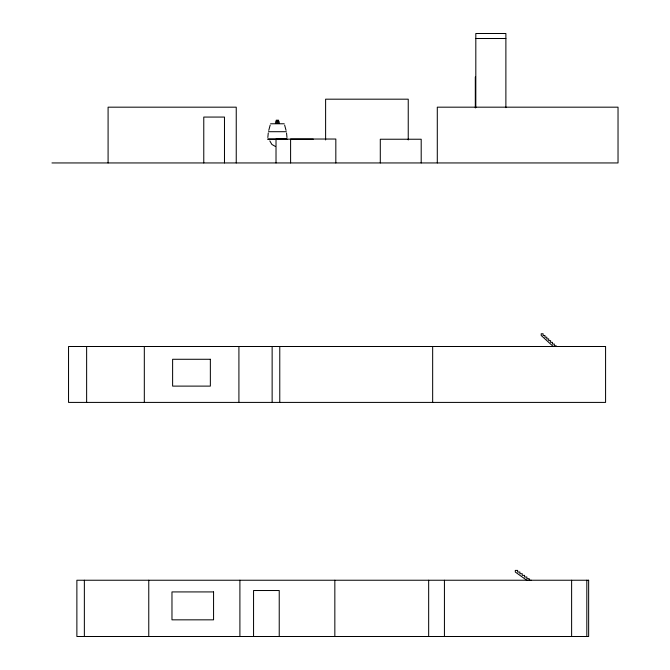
<?xml version="1.0" encoding="UTF-8"?>
<svg xmlns="http://www.w3.org/2000/svg" width="670" height="670" viewBox="0 0 670 670"><rect width="100%" height="100%" fill="white"/><g stroke="black" fill="none" stroke-linecap="round" stroke-linejoin="round"><path stroke-width="1" d="M267.833 137.484L268.268 132.978M268.771 130.365L270.169 125.072M475.817 38.508L505.883 38.508M276.174 120.198L278.628 120.198M276.174 120.759L278.628 120.759M276.174 121.111L278.628 121.111M275.37 121.881L279.44 121.881M275.37 122.937L279.44 122.937M270.596 123.774L284.206 123.774M268.494 131.705L286.316 131.705M267.816 138.858L286.986 138.858M313.267 139.167L276.015 139.167L276.015 162.944M267.824 139.419L286.978 139.419M51.967 162.944L618.033 162.944L618.033 107.175L437.292 107.175L437.292 162.944M556.209 345.779L554.341 345.779L554.341 344.062L552.465 344.062L552.465 342.345L550.589 342.345L550.589 340.628L548.713 340.628L548.713 338.911L546.837 338.911L546.837 337.194L544.961 337.194L544.961 335.477L543.085 335.477L543.085 333.76L541.209 333.76L541.209 335.477L553.336 346.583M531.494 580.32L529.183 580.32L529.183 578.671L526.863 578.671L526.863 577.012L524.551 577.012L524.551 575.363L522.24 575.363L522.24 573.713L519.928 573.713L519.928 572.054L517.617 572.054L517.617 570.405L515.305 570.405L515.305 572.054L527.131 580.513M275.37 146.454L271.844 144.418L269.817 140.893M284.633 125.072L286.04 130.365M286.542 132.978L286.969 137.484M586.819 580.237L586.819 636.5M571.619 580.237L571.619 636.5M505.883 107.669L505.883 33.5L475.817 33.5L475.817 107.669M475.306 76.933L475.306 107.912M444.428 580.237L444.428 636.5M432.661 346.499L432.661 402.41M428.666 580.237L428.666 636.5M421.196 162.944L421.196 139.234L380.292 139.234L380.292 162.944M408.239 139.946L408.239 99.185L325.612 99.185L325.612 139.946M335.829 162.944L335.829 139.033L290.596 139.033L290.596 162.944M334.841 580.237L334.841 636.5M279.775 346.499L279.775 402.41M279.231 636.5L279.231 590.521L253.553 590.521L253.553 636.5M272.137 346.499L272.137 402.41M239.902 580.237L239.902 636.5M238.914 346.499L238.914 402.41M236.242 162.944L236.242 107.175L108.088 107.175L108.088 162.944M224.475 162.944L224.475 117.066L203.772 117.066L203.772 162.944M148.765 580.237L148.765 636.5M144.318 346.499L144.318 402.41M86.631 346.499L86.631 402.41M84.361 580.237L84.361 636.5M605.58 346.499L68.541 346.499L68.541 402.41L605.58 402.41L605.58 346.499M210.355 359.279L172.617 359.279L172.617 386.113L210.355 386.113L210.355 359.279M588.645 580.237L76.874 580.237L76.874 636.5L588.645 636.5L588.645 580.237M213.562 591.92L171.972 591.92L171.972 619.834L213.562 619.834L213.562 591.92"/></g></svg>
